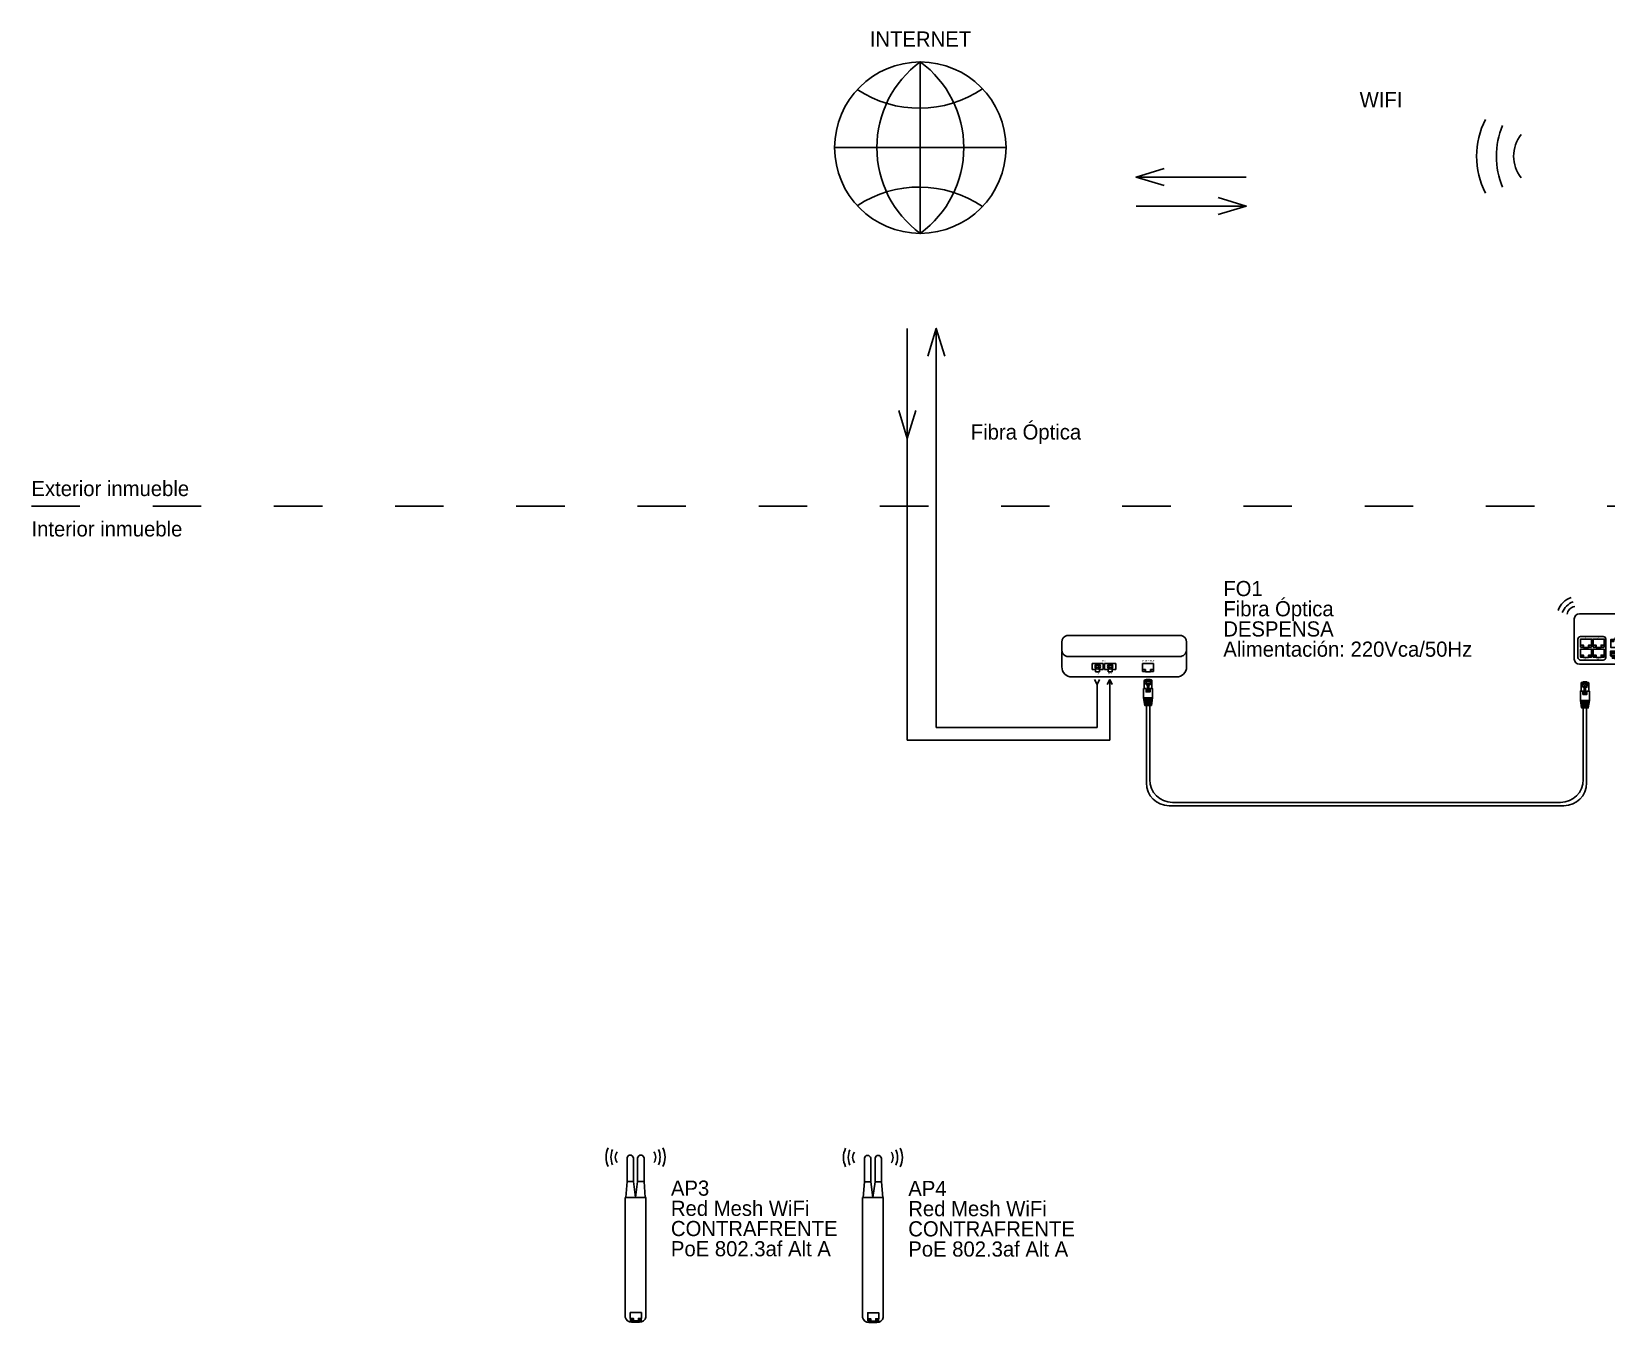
# Model space of a CAD drawing. Header units: millimetres. Extents: x 1086 to 16404, y 1320 to 9021.
# Drawn here: x 1086 to 4205, y 6037 to 8593 of the extents above; entities that cross this region are included whole.
import ezdxf
from ezdxf.enums import TextEntityAlignment as Align

# ---------------------------------------------------------------- set-up
doc = ezdxf.new("R2010")
doc.units = ezdxf.units.MM
doc.header["$LTSCALE"] = 8
doc.linetypes.add('ACAD_ISO03W100', pattern=[30, 12, -18])
doc.layers.add('STS_Señales Débiles', color=7, linetype='Continuous', true_color=0x265482)

# ---------------------------------------------------------------- blocks, each defined once
blk = doc.blocks.new('NUBE')
blk.add_lwpolyline([(0, -169.7, -0.507133), (0, 169.7, -0.507133)], format="xyb", close=True)
for points in [[(0, 169.7), (0, -169.7)], [(-169.7, 0), (169.7, 0)], [(482.6, -41.6), (427.4, -58.3), (482.6, -75.1)], [(645.3, -58.3), (427.4, -58.3)], [(427.4, -115.7), (645.3, -115.7)], [(590.1, -132.5), (645.3, -115.7), (590.1, -99)], [(-25.8, -357.8), (-25.8, -575.7)], [(48.3, -413), (31.6, -357.8), (14.8, -413)], [(31.6, -575.7), (31.6, -357.8)], [(-42.6, -520.5), (-25.8, -575.7), (-9.1, -520.5)]]:
    blk.add_lwpolyline(points)
for points in [[(-124.8, 115, 0.30411), (123.3, 116.6, 0.30411)], [(-124.8, -115, -0.30411), (123.3, -116.6)]]:
    blk.add_lwpolyline(points, format="xyb")
blk.add_circle((0, 0), 169.7)
blk.add_attdef('NUBE', (-100, 200), '', height=30)
blk = doc.blocks.new('WIFI')
for points in [[(-35.3, 58, 0.246231), (-35.3, -15)], [(-18.6, 52, 0.197976), (-18.6, -9.1)], [(0, 43, 0.350013), (0, 0)]]:
    blk.add_lwpolyline(points, format="xyb")
for tag, p in [('TECNOLOGÍA', (-160, 110)), ('ESTÁNDAR', (-160, 90)), ('FRECUENCIA', (-160, 70))]:
    blk.add_attdef(tag, p, '', height=15)
blk = doc.blocks.new('AccessPoint')
for p, q in [((-10.6, 236.8), (-10.6, 246.7)), ((-9.4, 247.2), (-10.1, 247.2)), ((29.4, 247.2), (30.1, 247.2)), ((30.6, 236.8), (30.6, 246.7))]:
    blk.add_line(p, q)
for points in [[(-43.9, 345.1, 0.246231), (-43.9, 308.5)], [(63.9, 345.1, -0.246231), (63.9, 308.5)], [(-35.6, 342.1, 0.197976), (-35.6, 311.5)], [(-26.3, 337.5, 0.350013), (-26.3, 316)], [(46.3, 337.5, -0.350013), (46.3, 316)], [(55.6, 342.1, -0.197976), (55.6, 311.5)], [(30.5, 10, -0.344972), (17.8, 0), (2.2, 0, -0.344972), (-10.5, 10)]]:
    blk.add_lwpolyline(points, format="xyb")
for points in [[(5.7, 325.5, 0.862204), (-6.8, 325.5), (-6.8, 278.5), (5.7, 278.5)], [(14.2, 325.5, -0.862204), (26.8, 325.5), (26.8, 278.5), (14.2, 278.5)]]:
    blk.add_lwpolyline(points, format="xyb", close=True)
for points in [[(5.7, 278.5), (-6.8, 278.5), (-9.4, 247.2), (10, 247.2)], [(14.2, 278.5), (26.8, 278.5), (29.4, 247.2), (10, 247.2)]]:
    blk.add_lwpolyline(points, close=True)
for points in [[(-10.5, 10), (-10.6, 236.8)], [(30.6, 236.8), (30.5, 10)], [(15.7, 2.7), (10.7, 2.7), (5.7, 2.7), (5.7, 7.4), (-0.3, 7.4), (-0.3, 19.2), (10.7, 19.2), (21.6, 19.2), (21.6, 7.4), (15.7, 7.4), (15.7, 2.7)], [(5.2, 3.3), (0, 3.3), (0, 6.8), (5.2, 6.8), (5.2, 3.3)], [(16.1, 3.3), (21.3, 3.3), (21.3, 6.8), (16.1, 6.8), (16.1, 3.3)]]:
    blk.add_lwpolyline(points)
for centre, start, end in [((-10.1, 246.7), 90, 180.021), ((30.1, 246.7), 0, 90)]:
    blk.add_arc(centre, 0.5, start, end)
for tag, p in [('IDENTIFICACION', (80.1, 250.5)), ('MARCA', (80.1, 210.5)), ('MODELO', (80.1, 170.5)), ('VELOCIDAD', (80.1, 130.5)), ('FRECUENCIAS', (80.1, 90.5)), ('POT_TX', (80.1, 50.5)), ('ALIMENTACION', (80.1, 10.5))]:
    blk.add_attdef(tag, p, '', height=30)
blk = doc.blocks.new('CONV_FOaETH')
for p, q in [((-20, 53.5), (-20, 69.1)), ((-9.7, 81.9), (217.2, 81.8)), ((227.1, 69.1), (227.1, 53.5)), ((-19.7, 50.4), (-19.7, 19.7)), ((217.2, 40.7), (-9.7, 40.6)), ((227.1, 19.7), (227.1, 53.5)), ((0, 0), (207.5, 0)), ((40, 15), (40, 26.8)), ((40, 26.8), (50.9, 26.8)), ((47, 15), (40, 15)), ((47, 15), (47, 10.3)), ((47, 10.3), (55, 10.3)), ((50.9, 26.8), (61.9, 26.8)), ((61.9, 15), (55, 15)), ((55, 10.3), (55, 15)), ((61.9, 26.8), (61.9, 15)), ((65, 15), (65, 26.8)), ((65, 26.8), (75.9, 26.8)), ((72, 15), (65, 15)), ((72, 15), (72, 10.3)), ((72, 10.3), (80, 10.3)), ((75.9, 26.8), (86.9, 26.8)), ((86.9, 15), (80, 15)), ((80, 10.3), (80, 15)), ((86.9, 26.8), (86.9, 15)), ((140, 15), (140, 26.8)), ((140, 26.8), (150.9, 26.8)), ((146, 15), (140, 15)), ((140.3, 10.9), (140.3, 14.4)), ((140.3, 14.4), (145.5, 14.4)), ((145.5, 10.9), (140.3, 10.9)), ((145.5, 14.4), (145.5, 10.9)), ((146, 10.3), (146, 15)), ((150.9, 10.3), (146, 10.3)), ((150.9, 26.8), (161.9, 26.8)), ((156, 10.3), (150.9, 10.3)), ((161.9, 15), (156, 15)), ((156, 15), (156, 10.3)), ((161.6, 14.4), (156.4, 14.4)), ((156.4, 14.4), (156.4, 10.9)), ((156.4, 10.9), (161.6, 10.9)), ((161.6, 10.9), (161.6, 14.4)), ((161.9, 26.8), (161.9, 15))]:
    blk.add_line(p, q)
for centre, radius in [((51.3, 20.6), 5.19), ((51.3, 20.6), 2.65), ((76.1, 20.6), 5.19), ((76.1, 20.6), 2.65)]:
    blk.add_circle(centre, radius)
for centre, radius, start, end in [((-6.9, 69.1), 13.1, 102.2582, 180), ((214, 69.1), 13.1, 360, 76.1319), ((-6.9, 53.5), 13.1, 180, 257.7418), ((214, 53.5), 13.1, 283.8681, 0), ((0, 19.7), 19.7, 180, 270), ((207.5, 19.7), 19.7, 270, 0)]:
    blk.add_arc(centre, radius, start, end)
for s, p in [('FO', (63.5, 31.8)), ('ETHERNET', (153.6, 31.8)), ('TX', (50.9, 6.8)), ('RX', (76.2, 6.8))]:
    blk.add_text(s, height=3.6).set_placement(p, align=Align.MIDDLE_CENTER)
for tag, p in [('IDENTIFICACION', (300, 160)), ('MARCA', (300, 120)), ('MODELO', (300, 80)), ('PUERTOS', (300, 40)), ('ALIMENTACION', (300, 0))]:
    blk.add_attdef(tag, p, '', height=30)
blk = doc.blocks.new('RJ45 5')
for p, q in [((0.5, 39.5), (-4.4, 39.5)), ((0.7, 49.3), (0.7, 50.9)), ((0.7, 46.8), (0.7, 48.5)), ((0.7, 44.4), (0.7, 46)), ((0.7, 41.9), (0.7, 43.6)), ((0.7, 36.7), (0.7, 38.7)), ((7.3, 49.3), (7.3, 50.9)), ((7.3, 46.8), (7.3, 48.5)), ((7.3, 44.4), (7.3, 46)), ((7.3, 41.9), (7.3, 43.6)), ((7.3, 39.5), (7.3, 41.1)), ((7.3, 36.7), (7.3, 38.7)), ((-3.6, 2.2), (-3.6, 16)), ((0, 7.3), (-3.6, 7.3)), ((0, 3.7), (-3.6, 3.7)), ((10.3, 1), (-2.4, 1)), ((2.5, 10.4), (0, 10.4)), ((7.8, 0), (0, 0)), ((7.8, 10.4), (5.3, 10.4)), ((7.8, 0), (7.8, 10.4)), ((11.4, 7.3), (7.8, 7.3)), ((11.4, 3.7), (7.8, 3.7)), ((11.4, 18.1), (11.4, 5.9))]:
    blk.add_line(p, q)
for points in [[(0.7, 51.4), (0.7, 178.7)], [(7.3, 51.4), (7.3, 178.7)], [(-4.8, 18.1), (-4.8, 36.7), (-4.8, 18.1), (-4.8, 36.7), (-4.8, 18.1), (0, 18.1), (0, 24.8), (7.8, 24.8), (7.8, 18.1), (12.8, 18.1), (12.8, 36.7), (12.8, 18.1), (12.8, 36.7), (12.8, 18.1)], [(12.8, 36.7), (3.2, 36.7), (-4.8, 36.7)], [(12.5, 38.7), (7.2, 38.7), (0.6, 38.7), (-4.5, 38.7)], [(-4.2, 41.1), (0.6, 41.1), (2.5, 41.1), (2.5, 39.5), (0.7, 39.5), (0.7, 41.1)], [(11.9, 41.9), (7.1, 41.9), (0.5, 41.9), (-4, 41.9)], [(11.7, 43.6), (7.2, 43.6), (0.6, 43.6), (-3.8, 43.6)], [(-3.7, 44.4), (0.5, 44.4), (2.5, 44.4), (2.5, 46), (0.6, 46), (-3.4, 46)], [(11.1, 46.8), (7.1, 46.8), (0.5, 46.8), (-3.3, 46.8)], [(10.8, 48.5), (7.2, 48.5), (0.6, 48.5), (-3, 48.5)], [(-2.6, 50.9), (0.6, 50.9), (2.5, 50.9), (2.5, 49.3), (0.5, 49.3), (-2.9, 49.3)], [(10.7, 49.3), (7.1, 49.3), (5.2, 49.3), (5.2, 50.9), (7.2, 50.9), (10.4, 50.9)], [(11.5, 44.4), (7.1, 44.4), (5.2, 44.4), (5.2, 46), (7.2, 46), (11.3, 46)], [(12.3, 39.5), (7.1, 39.5), (5.2, 39.5), (5.2, 41.1), (7.2, 41.1), (12.1, 41.1)], [(5.3, 16), (5.3, 7.8), (5.3, 16), (5.3, 7.8), (5.3, 22.6), (2.5, 22.6), (2.5, 7.8), (5.3, 7.8), (2.5, 7.8), (5.3, 7.8), (2.5, 7.8), (2.5, 16), (2.5, 7.8), (2.5, 16)], [(11.4, 2.2), (11.4, 16), (11.4, 2.7)]]:
    blk.add_lwpolyline(points)
for points in [[(12.8, 36.7), (10.4, 51.4), (7.1, 51.4), (0.5, 51.4), (-2.6, 51.4), (-4.8, 36.7)], [(-3.6, 2.2), (-3.6, 16)], [(0, 7.3), (-3.6, 7.3)], [(0, 3.7), (-3.6, 3.7)], [(2.5, 10.4), (0, 10.4)], [(0, 0), (0, 10.4), (0, 1), (0, 10.4)], [(7.8, 0), (0, 0)], [(1.1, 3.1), (1.1, 4.3), (3.2, 4.3), (3.2, 3.1)], [(6.7, 3.1), (6.7, 4.3), (4.7, 4.3), (4.7, 3.1)], [(7.8, 10.4), (5.3, 10.4)], [(11.4, 7.3), (7.8, 7.3)], [(11.4, 3.7), (7.8, 3.7)]]:
    blk.add_lwpolyline(points, close=True)
for points in [[(6.5, 1), (-2.4, 1, -0.414214), (-3.6, 2.2), (-3.6, 18.1)], [(11.4, 16), (11.4, 2.2, -0.414214), (10.3, 1), (-2.4, 1), (9.8, 1)]]:
    blk.add_lwpolyline(points, format="xyb")
blk = doc.blocks.new('ROUTER 2')
h = blk.add_hatch(color=256)
h.dxf.hatch_style = 1
h.paths.add_polyline_path([(90.2, 21.3), (90.2, 24), (74.3, 24), (74.3, 21.3)])
h = blk.add_hatch(color=256)
h.dxf.hatch_style = 1
h.paths.add_polyline_path([(115.3, 20), (115.3, 21.8), (104.4, 21.8), (104.4, 20)])
for p, q in [((10, 100), (115, 100)), ((0, 10), (0, 90)), ((125, 90), (125, 10)), ((7.3, 13.4), (7.3, 50)), ((12.3, 55), (57.3, 55)), ((62.3, 50), (62.3, 13.4)), ((81.3, 52.3), (84.9, 52.3)), ((83.1, 54.2), (83.1, 50.5)), ((115, 0), (10, 0)), ((57.3, 8.4), (12.3, 8.4)), ((72, 25.7), (72, 17)), ((91.9, 26.3), (72.6, 26.3)), ((72.6, 16.3), (91.9, 16.3)), ((73.3, 24.3), (73.3, 18.3)), ((90.6, 25), (73.9, 25)), ((73.9, 17.7), (90.6, 17.7)), ((90.2, 24), (74.3, 24)), ((74.3, 24), (74.3, 21.3)), ((74.3, 21.3), (90.2, 21.3)), ((77.6, 12.8), (76.2, 12.8)), ((76.2, 12.3), (79.3, 12.3)), ((78.6, 13.8), (77.6, 12.8)), ((78.3, 12.8), (79, 13.5)), ((88.7, 12.8), (78.3, 12.8)), ((79.3, 12.3), (80.6, 11)), ((81, 11.3), (79.9, 12.3)), ((79.9, 12.3), (88.7, 12.3)), ((83.8, 15), (81.5, 15)), ((81.5, 14.6), (83.8, 14.6)), ((85.2, 10.2), (83.5, 10.2)), ((83.5, 9.8), (85.2, 9.8)), ((86.3, 10.6), (85.2, 10.6)), ((85.2, 10.6), (85.2, 10.2)), ((85.2, 9.8), (85.2, 9.4)), ((85.2, 9.4), (86.3, 9.4)), ((86.3, 9.4), (86.3, 10.6)), ((88.7, 13.3), (88.7, 12.8)), ((90.1, 12.6), (88.7, 13.3)), ((88.7, 11.9), (90.1, 12.6)), ((88.7, 12.3), (88.7, 11.9)), ((90.2, 21.3), (90.2, 24)), ((91.3, 18.3), (91.3, 24.3)), ((92.6, 17), (92.6, 25.7)), ((116.4, 23.4), (103.2, 23.4)), ((103.2, 16.6), (116.4, 16.6)), ((115.5, 22.5), (104.1, 22.5)), ((104.1, 17.5), (115.5, 17.5)), ((115.3, 21.8), (104.4, 21.8)), ((104.4, 21.8), (104.4, 20)), ((104.4, 20), (115.3, 20)), ((110, 27.1), (110, 30)), ((115.3, 20), (115.3, 21.8))]:
    blk.add_line(p, q)
for points in [[(-6.2, 132, 0.246231), (-32, 106.2)], [(157, 106.2, 0.246231), (131.2, 132)], [(-2.4, 124, 0.197976), (-24, 102.4)], [(1, 114.2, 0.350013), (-14.2, 99)], [(139.2, 99, 0.350013), (124, 114.2)], [(149, 102.4, 0.197976), (127.4, 124)]]:
    blk.add_lwpolyline(points, format="xyb")
for points in [[(28.2, 33.5), (23.2, 33.5), (18.2, 33.5), (18.2, 38.2), (12.3, 38.2), (12.3, 50), (23.2, 50), (34.1, 50), (34.1, 38.2), (28.2, 38.2), (28.2, 33.5)], [(17.8, 34.1), (12.6, 34.1), (12.6, 37.6), (17.8, 37.6), (17.8, 34.1)], [(28.6, 34.1), (33.9, 34.1), (33.9, 37.6), (28.6, 37.6), (28.6, 34.1)], [(53.2, 33.5), (48.2, 33.5), (43.2, 33.5), (43.2, 38.2), (37.3, 38.2), (37.3, 50), (48.2, 50), (59.1, 50), (59.1, 38.2), (53.2, 38.2), (53.2, 33.5)], [(42.8, 34.1), (37.6, 34.1), (37.6, 37.6), (42.8, 37.6), (42.8, 34.1)], [(53.6, 34.1), (58.9, 34.1), (58.9, 37.6), (53.6, 37.6), (53.6, 34.1)], [(78.1, 50), (83.1, 50), (88.1, 50), (88.1, 45.3), (94, 45.3), (94, 33.5), (83.1, 33.5), (72.2, 33.5), (72.2, 45.3), (78.1, 45.3), (78.1, 50)], [(77.7, 49.4), (72.5, 49.4), (72.5, 45.8), (77.7, 45.8), (77.7, 49.4)], [(88.6, 49.4), (93.8, 49.4), (93.8, 45.8), (88.6, 45.8), (88.6, 49.4)], [(28.2, 13.5), (23.2, 13.5), (18.2, 13.5), (18.2, 18.2), (12.3, 18.2), (12.3, 30), (23.2, 30), (34.1, 30), (34.1, 18.2), (28.2, 18.2), (28.2, 13.5)], [(17.8, 14.1), (12.6, 14.1), (12.6, 17.6), (17.8, 17.6), (17.8, 14.1)], [(28.6, 14.1), (33.9, 14.1), (33.9, 17.6), (28.6, 17.6), (28.6, 14.1)], [(53.2, 13.5), (48.2, 13.5), (43.2, 13.5), (43.2, 18.2), (37.3, 18.2), (37.3, 30), (48.2, 30), (59.1, 30), (59.1, 18.2), (53.2, 18.2), (53.2, 13.5)], [(42.8, 14.1), (37.6, 14.1), (37.6, 17.6), (42.8, 17.6), (42.8, 14.1)], [(53.6, 14.1), (58.9, 14.1), (58.9, 17.6), (53.6, 17.6), (53.6, 14.1)]]:
    blk.add_lwpolyline(points)
blk.add_circle((83.1, 52.3), 1.81)
for centre, radius, start, end in [((10, 90), 10, 90, 180), ((115, 90), 10, 0, 90), ((12.3, 50), 5, 90, 180), ((57.3, 50), 5, 0, 90), ((83.1, 55.6), 2.38, 236.5428, 304.203), ((83.1, 49.1), 2.38, 55.797, 123.4572), ((84.4, 52.3), 2.25, 126.2178, 233.7822), ((81.8, 52.3), 2.25, 306.2178, 53.7822), ((10, 10), 10, 180, 270), ((12.3, 13.4), 5, 180, 270), ((57.3, 13.4), 5, 270, 0), ((72.6, 25.7), 0.656, 90, 180), ((72.6, 17), 0.656, 180, 270), ((73.9, 24.3), 0.656, 90, 180), ((73.9, 18.3), 0.656, 180, 270), ((75.5, 12.6), 0.717, 19.2715, 340.7285), ((81.5, 11), 4.07, 90, 135), ((81.5, 11), 3.6, 90, 135), ((83.5, 13.8), 4.07, 225, 270), ((83.5, 13.8), 3.6, 225, 270), ((84.2, 14.8), 0.478, 209.6684, 150.3316), ((90.6, 24.3), 0.656, 0, 90), ((90.6, 18.3), 0.656, 270, 360), ((91.9, 25.7), 0.656, 360, 90), ((91.9, 17), 0.656, 270, 0), ((103.2, 20), 3.41, 90, 270), ((104.1, 20), 2.51, 90, 270), ((110, 27.1), 2.09, 116.5651, 63.4349), ((115, 10), 10, 270, 0), ((115.5, 20), 2.51, 270, 90), ((116.4, 20), 3.41, 270, 90)]:
    blk.add_arc(centre, radius, start, end)
for s, p in [('1', (22, 52.3)), ('2', (47, 52.4)), ('3', (21.9, 11.2)), ('4', (46.8, 11.1))]:
    blk.add_text(s, height=3.6).set_placement(p, align=Align.MIDDLE_CENTER)
for tag, p in [('IDENTIFICACION', (175, 240)), ('MARCA', (175, 200)), ('MODELO', (175, 160)), ('VELOCIDAD', (175, 120)), ('FRECUENCIAS', (175, 80)), ('PUERTOS', (175, 40)), ('ALIMENTACION', (175, 0))]:
    blk.add_attdef(tag, p, '', height=30)

msp = doc.modelspace()

# ---------------------------------------------------------------- linework, layer by layer
at = {"layer": 'STS_Señales Débiles'}
for p, q in [((2820.2, 7787.5), (2820.2, 7190.3)), ((2877.6, 7215.3), (2877.6, 7787.5)), ((3196, 7300.3), (3191, 7310.3)), ((3196, 7300.3), (3201, 7310.3)), ((3196, 7300.3), (3196, 7215.3)), ((3221, 7310.3), (3216, 7300.3)), ((3221, 7190.3), (3221, 7310.3)), ((3221, 7310.3), (3226, 7300.3)), ((3196, 7215.3), (2877.6, 7215.3)), ((2820.2, 7190.3), (3221, 7190.3)), ((3293.7, 7131.6), (3293.7, 7105.3)), ((3300.4, 7131.6), (3300.4, 7111.9)), ((4158.7, 7126.6), (4158.7, 7111.9)), ((4165.4, 7126.6), (4165.4, 7105.3)), ((3293.7, 7105.3), (3293.7, 7105.3)), ((4165.4, 7105.3), (4165.4, 7105.3)), ((3387.7, 7060.3), (3338.7, 7060.3)), ((3387.7, 7066.9), (3345.4, 7066.9)), ((3387.7, 7066.9), (4113.7, 7066.9)), ((3387.7, 7060.3), (4120.4, 7060.3))]:
    msp.add_line(p, q, dxfattribs=at)
at = {"layer": 'STS_Señales Débiles', "linetype": 'ACAD_ISO03W100'}
msp.add_line((1086, 7653.3), (6636, 7653.3), dxfattribs=at)
at = {"layer": 'STS_Señales Débiles'}
for centre, start, end in [((3345.4, 7111.9), 180, 270), ((4113.7, 7111.9), 270, 0), ((3338.7, 7105.3), 180, 270), ((4120.4, 7105.3), 270, 0)]:
    msp.add_arc(centre, 45, start, end, dxfattribs=at)

# ---------------------------------------------------------------- block references
msp.add_blockref('NUBE', (2846, 8363.3), dxfattribs=at).add_auto_attribs({'NUBE': 'INTERNET'})
ref = msp.add_blockref('WIFI', (4036, 8303.3), dxfattribs=dict(at, xscale=2, yscale=2, zscale=2))
ref.add_attrib('FRECUENCIA', 'WIFI', (3716, 8443.3), dxfattribs={"layer": '0', "height": 30})
ref = msp.add_blockref('CONV_FOaETH', (3146, 7315.3), dxfattribs=at)
ref.add_attrib('IDENTIFICACION', 'FO1', (3446, 7475.3), dxfattribs={"layer": '0', "height": 30})
ref.add_attrib('MARCA', 'Fibra Óptica', (3446, 7435.3), dxfattribs={"layer": '0', "height": 30})
ref.add_attrib('MODELO', 'DESPENSA', (3446, 7395.3), dxfattribs={"layer": '0', "height": 30})
ref.add_attrib('PUERTOS', 'Alimentación: 220Vca/50Hz', (3446, 7355.3), dxfattribs={"layer": '0', "height": 30})
ref = msp.add_blockref('ROUTER 2', (4141, 7340.3), dxfattribs=at)
ref.add_attrib('FRECUENCIAS', 'Red Mesh WiFi', (4316, 7420.3), dxfattribs={"layer": '0', "height": 30})
ref.add_attrib('VELOCIDAD', 'R1', (4316, 7460.3), dxfattribs={"layer": '0', "height": 30})
ref.add_attrib('PUERTOS', 'ESCRITORIO', (4316, 7380.3), dxfattribs={"layer": '0', "height": 30})
ref.add_attrib('ALIMENTACION', '220Vca/50Hz', (4316, 7340.3), dxfattribs={"layer": '0', "height": 30})
at = {"layer": 'STS_Señales Débiles', "rotation": 180}
for p in [(3301, 7310.3), (4166, 7305.3)]:
    msp.add_blockref('RJ45 5', p, dxfattribs=at)
at = {"layer": 'STS_Señales Débiles'}
ref = msp.add_blockref('AccessPoint', (2272.1, 6037.6), dxfattribs=at)
ref.add_attrib('IDENTIFICACION', 'AP3', (2352.2, 6288.1), dxfattribs={"layer": '0', "height": 30})
ref.add_attrib('MARCA', 'Red Mesh WiFi', (2352.2, 6248.1), dxfattribs={"layer": '0', "height": 30})
ref.add_attrib('MODELO', 'CONTRAFRENTE', (2352.2, 6208.1), dxfattribs={"layer": '0', "height": 30})
ref.add_attrib('VELOCIDAD', 'PoE 802.3af Alt A', (2352.2, 6168.1), dxfattribs={"layer": '0', "height": 30})
ref = msp.add_blockref('AccessPoint', (2742.1, 6037), dxfattribs=at)
ref.add_attrib('IDENTIFICACION', 'AP4', (2822.2, 6287.5), dxfattribs={"layer": '0', "height": 30})
ref.add_attrib('MARCA', 'Red Mesh WiFi', (2822.2, 6247.5), dxfattribs={"layer": '0', "height": 30})
ref.add_attrib('MODELO', 'CONTRAFRENTE', (2822.2, 6207.5), dxfattribs={"layer": '0', "height": 30})
ref.add_attrib('VELOCIDAD', 'PoE 802.3af Alt A', (2822.2, 6167.5), dxfattribs={"layer": '0', "height": 30})

# ---------------------------------------------------------------- texts
at = {"layer": 'STS_Señales Débiles', "char_height": 30, "attachment_point": 1}
for s, insert, width in [('Fibra Óptica', (2946, 7815.3), 238.698), ('Exterior inmueble', (1086, 7703.3), 485), ('Interior inmueble', (1086, 7623.4), 535)]:
    msp.add_mtext(s, dxfattribs=dict(at, insert=insert, width=width))

doc.saveas('drawing.dxf')
